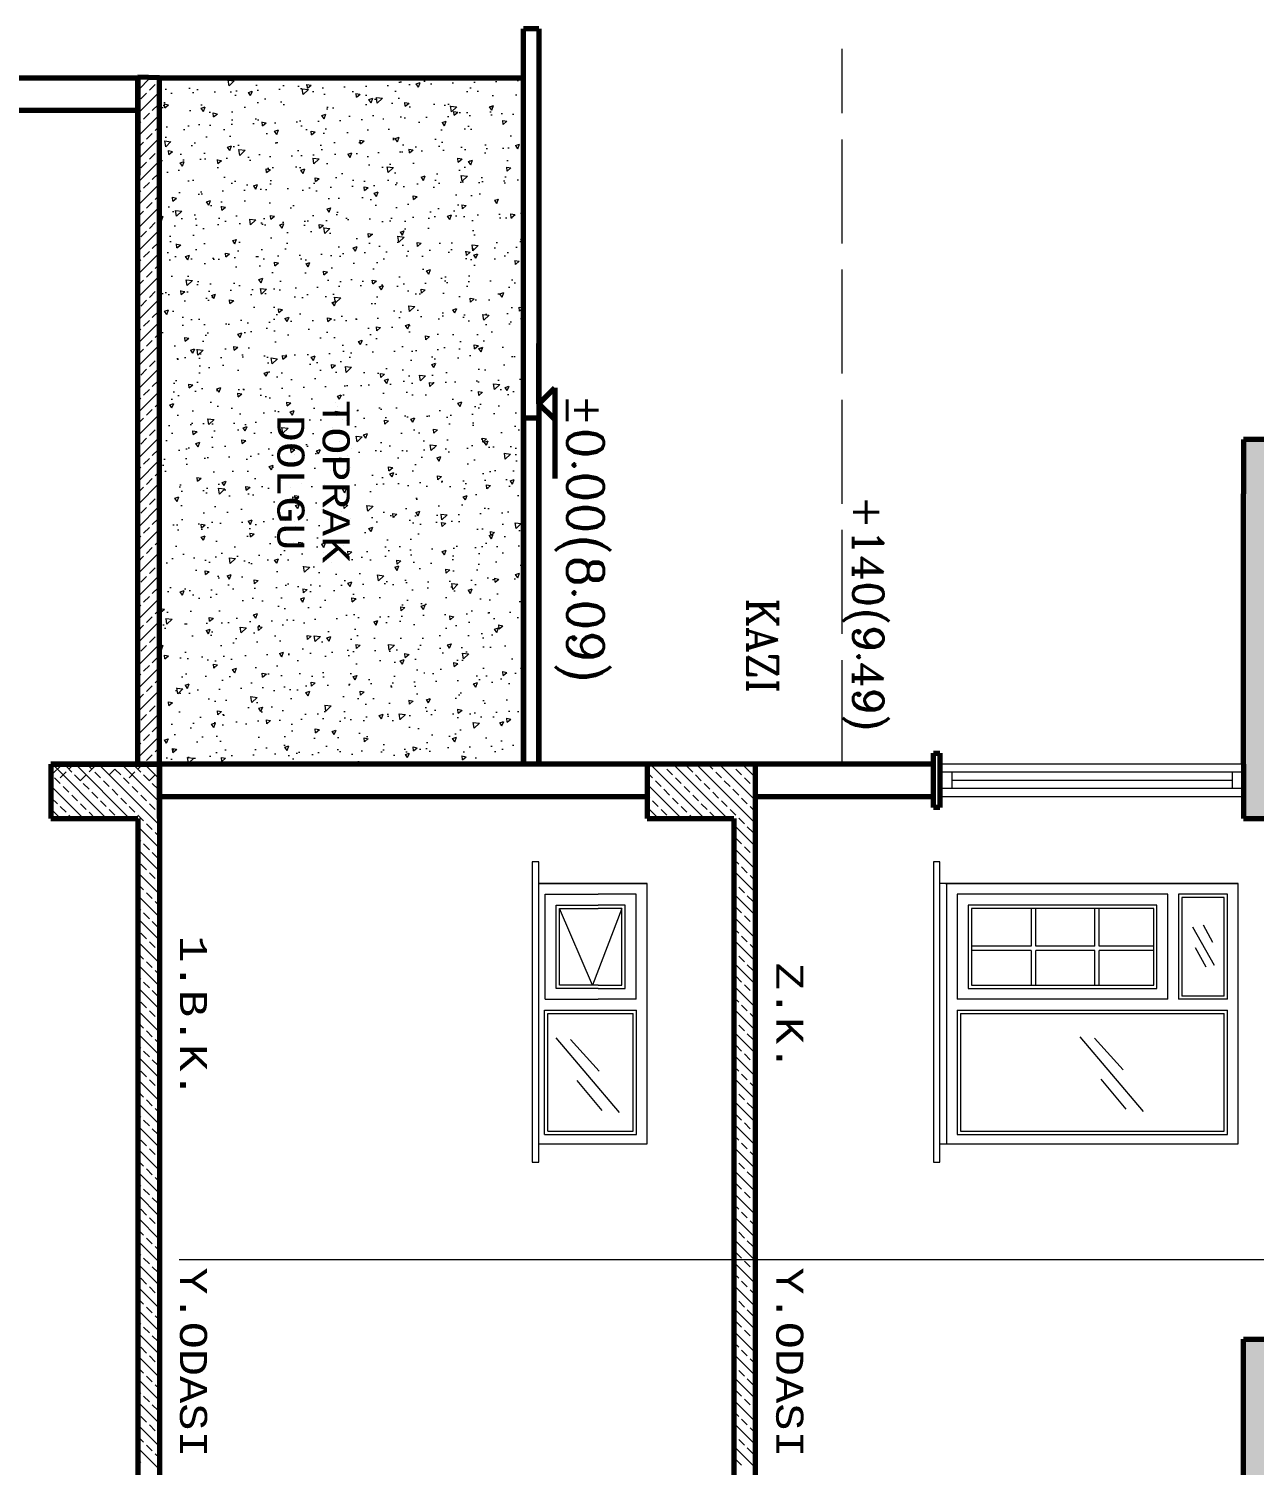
# Model space of a CAD drawing. Header units: millimetres. Extents: x 35860 to 71103, y -11298 to -8385.
# Drawn here: x 67158.2 to 67299.5, y -10344.7 to -10179.2 of the extents above; entities that cross this region are included whole.
import ezdxf
from ezdxf.enums import TextEntityAlignment as Align

# ---------------------------------------------------------------- set-up
doc = ezdxf.new("R2010")
doc.units = ezdxf.units.MM
doc.header["$MEASUREMENT"] = 0
doc.linetypes.add('ÇİZGİ1', pattern=[15, 12, -3])
doc.layers.get('0').update_dxf_attribs({"lineweight": 15})
for name, color, linetype, lineweight in [('02', 2, 'Continuous', 20), ('03_Yazı', 1, 'Continuous', 30), ('07', 3, 'Continuous', 70)]:
    doc.layers.add(name, color=color, linetype=linetype, lineweight=lineweight)
doc.styles.add('C', font='')
doc.styles.add('ROMANC', font='romanc', dxfattribs={"height": 0.11})
doc.styles.get('C').set_extended_font_data('Courier New Tur')

msp = doc.modelspace()

# ---------------------------------------------------------------- hatches: boundary and pattern name
h = msp.add_hatch()
h.set_pattern_fill('AR-CONC', color=256, scale=0.75, angle=-90, style=0)
h.set_pattern_definition([(40, (69874.113, -23986.7733), (-0.470641, 5.3794514), [0.5625, -6.1875]), (95, (69874.113, -23986.7733), (5.641441, -1.040635), [0.45, -4.95]), (349.5486, (69874.074, -23986.325), (5.1707966, 4.3388204), [0.4780514, -5.2585658]), (43.8158, (69875.613, -23986.773), (-1.2413926, 8.004308), [0.84375, -9.28125]), (353.3644, (69875.51, -23986.106), (7.305884, 7.0099703), [0.717077, -7.8878475]), (98.8158, (69875.613, -23986.773), (7.3058895, 7.0099646), [0.675, -7.425]), (69, (69875.238, -23986.0233), (-3.0196417, 4.4768029), [0.5625, -6.1875]), (124, (69875.238, -23986.0233), (5.4386253, 1.824865), [0.45, -4.95]), (18.5486, (69874.9865, -23985.6503), (2.4189787, 6.3016697), [0.4780514, -5.2585658]), (52.5, (69874.113, -23986.7733), (2.4967039, 0.09119891), [0, -4.89, 0, -5.025, 0, -4.96875]), (82.5, (69874.113, -23986.7733), (2.95808784, 1.97302153), [0, -2.865, 0, -4.7775, 0, -1.89375]), (122.5, (69874.113, -23988.4458), (-0.16916154, 4.00366827), [0, -1.875, 0, -5.85, 0, -7.7625]), (132.5, (69874.113, -23989.196), (0.7507874, 4.3738963), [0, -2.4375, 0, -3.885, 0, -5.5125])])
h.paths.add_polyline_path([(67215.23, -10184.81), (67215.23, -10263.91), (67173.23, -10263.91), (67173.23, -10187.09), (67173.23, -10184.81)])
h.paths.add_polyline_path([(67185.71, -10240.26), (67185.71, -10221.41), (67191.93, -10221.41), (67191.93, -10240.26)], flags=24)
h.paths.add_polyline_path([(67190.94, -10241.9), (67190.94, -10219.77), (67197.15, -10219.77), (67197.15, -10241.9)], flags=24)
h = msp.add_hatch()
h.set_pattern_fill('ANSI33', color=256, scale=7.5, angle=-90, style=0)
h.set_pattern_definition([(315, (69874.1131, 3134.2987), (1.32582521, 1.32582521), []), (315, (69874.1131, 3132.9729), (1.32582521, 1.32582521), [0.9375, -0.46875])])
h.paths.add_polyline_path([(67514.48, -10482.66), (67514.48, -10619.8), (67504.48, -10619.8), (67504.48, -10626.05), (67516.98, -10626.05), (67526.98, -10626.05), (67526.98, -10638.55), (67529.48, -10638.55), (67529.48, -10626.05), (67529.48, -10621.05), (67516.98, -10621.05), (67516.98, -10482.66), (67516.98, -10476.41), (67516.98, -10455.16), (67516.98, -10448.91), (67516.98, -10410.4), (67514.48, -10410.4), (67514.48, -10448.91), (67504.48, -10448.91), (67504.48, -10455.16), (67514.48, -10455.16), (67514.48, -10476.41), (67504.48, -10476.41), (67504.48, -10482.66)])
h.paths.add_polyline_path([(67515.73, -10410.4), (67516.89, -10406.56), (67516.98, -10406.56), (67516.98, -10404.3), (67514.48, -10404.3), (67514.48, -10410.4)])
h.paths.add_polyline_path([(67438.23, -10410.4), (67438.23, -10404.3), (67435.73, -10404.3), (67435.73, -10410.4)])
h.paths.add_polyline_path([(67369.48, -10410.4), (67369.48, -10404.3), (67366.98, -10404.3), (67366.98, -10410.4)])
h.paths.add_polyline_path([(67300.73, -10410.4), (67300.73, -10404.3), (67298.23, -10404.3), (67298.23, -10410.4)])
h.paths.add_polyline_path([(67308.23, -10510.16), (67308.23, -10582.31), (67298.23, -10582.31), (67298.23, -10588.56), (67298.23, -10619.8), (67298.23, -10626.05), (67310.73, -10626.05), (67310.73, -10619.8), (67300.73, -10619.8), (67300.73, -10588.56), (67310.73, -10588.56), (67310.73, -10507.66), (67300.73, -10507.66), (67300.73, -10482.66), (67310.73, -10482.66), (67310.73, -10476.41), (67300.73, -10476.41), (67300.73, -10455.16), (67310.73, -10455.16), (67310.73, -10448.91), (67300.73, -10448.91), (67300.73, -10410.4), (67298.23, -10410.4), (67298.23, -10476.41), (67298.23, -10482.66), (67298.23, -10510.16)])
h.paths.add_polyline_path([(67300.73, -10404.3), (67300.73, -10391.41), (67310.73, -10391.41), (67310.73, -10385.16), (67300.73, -10385.16), (67300.73, -10363.91), (67310.73, -10363.91), (67310.73, -10357.66), (67300.73, -10357.66), (67300.73, -10332.66), (67310.73, -10332.66), (67310.73, -10270.16), (67310.73, -10263.91), (67300.73, -10263.91), (67300.73, -10232.76), (67308.23, -10232.76), (67310.73, -10232.76), (67310.73, -10226.51), (67298.23, -10226.51), (67298.23, -10232.76), (67298.23, -10263.91), (67298.23, -10270.16), (67308.23, -10270.16), (67308.23, -10330.16), (67298.23, -10330.16), (67298.23, -10357.66), (67298.23, -10363.91), (67298.23, -10385.16), (67298.23, -10391.41), (67298.23, -10404.3)])
h.paths.add_polyline_path([(67379.48, -10391.41), (67379.48, -10385.16), (67369.48, -10385.16), (67369.48, -10363.91), (67379.48, -10363.91), (67379.48, -10357.66), (67369.48, -10357.66), (67369.48, -10332.66), (67379.48, -10332.66), (67379.48, -10270.16), (67379.48, -10226.51), (67366.98, -10226.51), (67366.98, -10232.76), (67376.98, -10232.76), (67376.98, -10330.16), (67366.98, -10330.16), (67366.98, -10357.66), (67366.98, -10363.91), (67366.98, -10385.16), (67366.98, -10391.41), (67366.98, -10404.3), (67369.48, -10404.3), (67369.48, -10391.41)])
h.paths.add_polyline_path([(67379.48, -10455.16), (67379.48, -10448.91), (67369.48, -10448.91), (67369.48, -10410.4), (67366.98, -10410.4), (67366.98, -10476.41), (67366.98, -10482.66), (67366.98, -10510.16), (67376.98, -10510.16), (67376.98, -10619.8), (67366.98, -10619.8), (67366.98, -10626.05), (67379.48, -10626.05), (67379.48, -10507.66), (67369.48, -10507.66), (67369.48, -10482.66), (67379.48, -10482.66), (67379.48, -10476.41), (67369.48, -10476.41), (67369.48, -10455.16)])
h.paths.add_polyline_path([(67448.23, -10455.16), (67448.23, -10448.91), (67438.23, -10448.91), (67438.23, -10410.4), (67435.73, -10410.4), (67435.73, -10476.41), (67435.73, -10482.66), (67435.73, -10510.16), (67445.73, -10510.16), (67445.73, -10619.8), (67435.73, -10619.8), (67435.73, -10626.05), (67448.23, -10626.05), (67448.23, -10507.66), (67438.23, -10507.66), (67438.23, -10482.66), (67448.23, -10482.66), (67448.23, -10476.41), (67438.23, -10476.41), (67438.23, -10455.16)])
h.paths.add_polyline_path([(67448.23, -10391.41), (67448.23, -10385.16), (67438.23, -10385.16), (67438.23, -10363.91), (67448.23, -10363.91), (67448.23, -10357.66), (67438.23, -10357.66), (67438.23, -10332.66), (67448.23, -10332.66), (67448.23, -10270.16), (67448.23, -10226.51), (67435.73, -10226.51), (67435.73, -10232.76), (67445.73, -10232.76), (67445.73, -10330.16), (67435.73, -10330.16), (67435.73, -10357.66), (67435.73, -10363.91), (67435.73, -10385.16), (67435.73, -10391.41), (67435.73, -10404.3), (67438.23, -10404.3), (67438.23, -10391.41)])

# ---------------------------------------------------------------- linework, layer by layer
for p, q in [((67170.73, -10186.28), (67172.22, -10184.79)), ((67170.76, -10184.93), (67170.92, -10184.77)), ((67172.08, -10186.26), (67172.74, -10185.6)), ((67173.08, -10185.26), (67173.23, -10185.11)), ((67170.73, -10188.93), (67173.23, -10186.43)), ((67171.09, -10187.25), (67171.75, -10186.59)), ((67170.73, -10187.61), (67170.76, -10187.58)), ((67171.42, -10189.57), (67172.08, -10188.91)), ((67172.41, -10188.58), (67173.08, -10187.92)), ((67170.73, -10191.59), (67173.23, -10189.09)), ((67170.73, -10190.26), (67171.09, -10189.9)), ((67172.74, -10190.9), (67173.23, -10190.41)), ((67170.73, -10194.24), (67173.23, -10191.74)), ((67170.76, -10192.89), (67171.42, -10192.22)), ((67171.75, -10191.89), (67172.41, -10191.23)), ((67172.08, -10194.21), (67172.74, -10193.55)), ((67173.08, -10193.22), (67173.23, -10193.06)), ((67170.73, -10196.89), (67173.23, -10194.39)), ((67170.73, -10195.56), (67170.76, -10195.54)), ((67171.09, -10195.21), (67171.75, -10194.55)), ((67170.73, -10199.54), (67173.23, -10197.04)), ((67171.42, -10197.53), (67172.08, -10196.87)), ((67172.41, -10196.53), (67173.08, -10195.87)), ((67170.73, -10198.22), (67171.09, -10197.86)), ((67172.74, -10198.85), (67173.23, -10198.37)), ((67170.73, -10202.19), (67173.23, -10199.69)), ((67170.76, -10200.84), (67171.42, -10200.18)), ((67171.75, -10199.85), (67172.41, -10199.19)), ((67172.08, -10202.17), (67172.74, -10201.51)), ((67173.08, -10201.17), (67173.23, -10201.02)), ((67170.73, -10204.84), (67173.23, -10202.34)), ((67170.73, -10203.52), (67170.76, -10203.49)), ((67171.09, -10203.16), (67171.75, -10202.5)), ((67172.41, -10204.49), (67173.08, -10203.83)), ((67170.73, -10207.5), (67173.23, -10205)), ((67171.42, -10205.48), (67172.08, -10204.82)), ((67170.73, -10206.17), (67171.09, -10205.81)), ((67171.75, -10207.8), (67172.41, -10207.14)), ((67172.74, -10206.81), (67173.23, -10206.32)), ((67170.73, -10210.15), (67173.23, -10207.65)), ((67170.76, -10208.8), (67171.42, -10208.13)), ((67170.73, -10212.8), (67173.23, -10210.3)), ((67171.09, -10211.12), (67171.75, -10210.45)), ((67172.08, -10210.12), (67172.74, -10209.46)), ((67173.08, -10209.13), (67173.23, -10208.97)), ((67170.73, -10211.47), (67170.76, -10211.45)), ((67172.41, -10212.44), (67173.08, -10211.78)), ((67170.73, -10215.45), (67173.23, -10212.95)), ((67170.73, -10214.13), (67171.09, -10213.77)), ((67171.42, -10213.44), (67172.08, -10212.78)), ((67171.75, -10215.76), (67172.41, -10215.1)), ((67172.74, -10214.76), (67173.23, -10214.28)), ((67170.73, -10218.1), (67173.23, -10215.6)), ((67170.76, -10216.75), (67171.42, -10216.09)), ((67173.08, -10217.08), (67173.23, -10216.93)), ((67170.73, -10220.75), (67173.23, -10218.25)), ((67171.09, -10219.07), (67171.75, -10218.41)), ((67172.08, -10218.08), (67172.74, -10217.42)), ((67170.73, -10219.43), (67170.76, -10219.4)), ((67172.41, -10220.4), (67173.08, -10219.74)), ((67170.73, -10223.41), (67173.23, -10220.91)), ((67170.73, -10222.08), (67171.09, -10221.72)), ((67171.42, -10221.39), (67172.08, -10220.73)), ((67170.73, -10226.06), (67173.23, -10223.56)), ((67171.75, -10223.71), (67172.41, -10223.05)), ((67172.74, -10222.72), (67173.23, -10222.23)), ((67170.76, -10224.71), (67171.42, -10224.04)), ((67172.08, -10226.03), (67172.74, -10225.37)), ((67173.08, -10225.04), (67173.23, -10224.88)), ((67170.73, -10228.71), (67173.23, -10226.21)), ((67171.09, -10227.03), (67171.75, -10226.36)), ((67170.73, -10227.38), (67170.76, -10227.36)), ((67171.42, -10229.35), (67172.08, -10228.69)), ((67172.41, -10228.35), (67173.08, -10227.69)), ((67170.73, -10231.36), (67173.23, -10228.86)), ((67170.73, -10230.04), (67171.09, -10229.68)), ((67172.74, -10230.67), (67173.23, -10230.19)), ((67170.73, -10234.01), (67173.23, -10231.51)), ((67170.76, -10232.66), (67171.42, -10232)), ((67171.75, -10231.67), (67172.41, -10231.01)), ((67172.08, -10233.99), (67172.74, -10233.33)), ((67173.08, -10232.99), (67173.23, -10232.84)), ((67170.73, -10236.66), (67173.23, -10234.16)), ((67170.73, -10235.34), (67170.76, -10235.31)), ((67171.09, -10234.98), (67171.75, -10234.32)), ((67170.73, -10239.32), (67173.23, -10236.82)), ((67171.42, -10237.3), (67172.08, -10236.64)), ((67172.41, -10236.31), (67173.08, -10235.65)), ((67170.73, -10237.99), (67171.09, -10237.63)), ((67172.74, -10238.63), (67173.23, -10238.14)), ((67170.73, -10241.97), (67173.23, -10239.47)), ((67170.76, -10240.62), (67171.42, -10239.95)), ((67171.75, -10239.62), (67172.41, -10238.96)), ((67172.08, -10241.94), (67172.74, -10241.28)), ((67173.08, -10240.95), (67173.23, -10240.79)), ((67170.73, -10244.62), (67173.23, -10242.12)), ((67170.73, -10243.29), (67170.76, -10243.27)), ((67171.09, -10242.94), (67171.75, -10242.27)), ((67172.41, -10244.26), (67173.08, -10243.6)), ((67170.73, -10247.27), (67173.23, -10244.77)), ((67171.42, -10245.26), (67172.08, -10244.59)), ((67170.73, -10245.94), (67171.09, -10245.59)), ((67171.75, -10247.58), (67172.41, -10246.92)), ((67172.74, -10246.58), (67173.23, -10246.1)), ((67170.73, -10249.92), (67173.23, -10247.42)), ((67170.76, -10248.57), (67171.42, -10247.91)), ((67170.73, -10252.57), (67173.23, -10250.07)), ((67171.09, -10250.89), (67171.75, -10250.23)), ((67172.08, -10249.9), (67172.74, -10249.24)), ((67173.08, -10248.9), (67173.23, -10248.75)), ((67170.73, -10251.25), (67170.76, -10251.22)), ((67172.41, -10252.22), (67173.08, -10251.56)), ((67170.73, -10255.23), (67173.23, -10252.73)), ((67170.73, -10253.9), (67171.09, -10253.54)), ((67171.42, -10253.21), (67172.08, -10252.55)), ((67171.75, -10255.53), (67172.41, -10254.87)), ((67172.74, -10254.54), (67173.23, -10254.05)), ((67170.73, -10257.88), (67173.23, -10255.38)), ((67170.76, -10256.53), (67171.42, -10255.86)), ((67173.08, -10256.86), (67173.23, -10256.7)), ((67170.73, -10260.53), (67173.23, -10258.03)), ((67171.09, -10258.85), (67171.75, -10258.18)), ((67172.08, -10257.85), (67172.74, -10257.19)), ((67170.73, -10259.2), (67170.76, -10259.18)), ((67172.41, -10260.17), (67173.08, -10259.51)), ((67170.73, -10263.18), (67173.23, -10260.68)), ((67170.73, -10261.85), (67171.09, -10261.5)), ((67171.42, -10261.17), (67172.08, -10260.5)), ((67171.75, -10263.49), (67172.41, -10262.83)), ((67172.74, -10262.49), (67173.23, -10262.01)), ((67160.73, -10265.23), (67162.05, -10263.91)), ((67160.73, -10265.07), (67160.81, -10265.15)), ((67160.89, -10263.91), (67167.14, -10270.16)), ((67161.81, -10265.48), (67162.47, -10264.81)), ((67162.47, -10264.16), (67163.13, -10264.82)), ((67162.8, -10264.48), (67163.37, -10263.91)), ((67163.46, -10265.15), (67164.13, -10265.82)), ((67163.55, -10263.91), (67169.8, -10270.16)), ((67164.13, -10265.81), (67164.79, -10265.15)), ((67164.87, -10263.91), (67165.45, -10264.49)), ((67165.12, -10264.81), (67165.78, -10264.15)), ((67165.78, -10264.82), (67166.45, -10265.49)), ((67166.2, -10263.91), (67173.23, -10270.94)), ((67167.44, -10265.15), (67168.1, -10264.48)), ((67167.52, -10263.91), (67167.77, -10264.16)), ((67168.1, -10264.49), (67168.77, -10265.15)), ((67168.44, -10264.15), (67168.68, -10263.91)), ((67168.85, -10263.91), (67173.23, -10268.29)), ((67169.76, -10265.48), (67170.42, -10264.81)), ((67170.42, -10264.16), (67171.09, -10264.82)), ((67170.76, -10264.48), (67171.33, -10263.91)), ((67171.42, -10265.15), (67172.08, -10265.82)), ((67171.5, -10263.91), (67173.23, -10265.64)), ((67172.08, -10265.81), (67172.74, -10265.15)), ((67172.83, -10263.91), (67173.23, -10264.32)), ((67173.08, -10264.81), (67173.23, -10264.66)), ((67229.48, -10264.88), (67230.09, -10265.49)), ((67229.84, -10263.91), (67236.09, -10270.16)), ((67231.16, -10263.91), (67231.41, -10264.16)), ((67231.74, -10264.49), (67232.41, -10265.15)), ((67232.49, -10263.91), (67238.74, -10270.16)), ((67234.06, -10264.16), (67234.73, -10264.82)), ((67235.06, -10265.15), (67235.72, -10265.82)), ((67235.14, -10263.91), (67241.98, -10270.75)), ((67236.47, -10263.91), (67237.05, -10264.49)), ((67237.38, -10264.82), (67238.04, -10265.49)), ((67237.79, -10263.91), (67241.98, -10268.1)), ((67239.12, -10263.91), (67239.37, -10264.16)), ((67239.7, -10264.49), (67240.36, -10265.15)), ((67240.44, -10263.91), (67241.98, -10265.45)), ((67160.73, -10266.4), (67164.49, -10270.16)), ((67161.14, -10265.49), (67161.81, -10266.15)), ((67162.14, -10266.48), (67162.8, -10267.14)), ((67164.46, -10266.15), (67165.12, -10266.81)), ((67166.78, -10265.82), (67167.44, -10266.48)), ((67167.77, -10266.81), (67168.44, -10267.47)), ((67169.1, -10265.49), (67169.76, -10266.15)), ((67170.09, -10266.48), (67170.76, -10267.14)), ((67172.41, -10266.15), (67173.08, -10266.81)), ((67229.48, -10266.21), (67233.43, -10270.16)), ((67230.42, -10265.82), (67231.08, -10266.48)), ((67231.41, -10266.81), (67232.07, -10267.47)), ((67232.74, -10265.49), (67233.4, -10266.15)), ((67233.73, -10266.48), (67234.4, -10267.14)), ((67236.05, -10266.15), (67236.72, -10266.81)), ((67238.37, -10265.82), (67239.04, -10266.48)), ((67239.37, -10266.81), (67240.03, -10267.47)), ((67240.69, -10265.49), (67241.36, -10266.15)), ((67241.69, -10266.48), (67241.98, -10266.77)), ((67160.81, -10267.81), (67161.47, -10268.47)), ((67163.13, -10267.47), (67163.79, -10268.14)), ((67164.13, -10268.47), (67164.79, -10269.13)), ((67165.45, -10267.14), (67166.12, -10267.81)), ((67166.45, -10268.14), (67167.11, -10268.8)), ((67168.77, -10267.81), (67169.43, -10268.47)), ((67171.09, -10267.47), (67171.75, -10268.14)), ((67172.08, -10268.47), (67172.74, -10269.13)), ((67229.48, -10267.53), (67229.75, -10267.81)), ((67230.09, -10268.14), (67230.75, -10268.8)), ((67232.41, -10267.81), (67233.07, -10268.47)), ((67234.73, -10267.47), (67235.39, -10268.14)), ((67235.72, -10268.47), (67236.38, -10269.13)), ((67237.05, -10267.14), (67237.71, -10267.81)), ((67238.04, -10268.14), (67238.7, -10268.8)), ((67240.36, -10267.81), (67241.02, -10268.47)), ((67160.73, -10269.05), (67161.84, -10270.16)), ((67161.81, -10268.8), (67162.47, -10269.46)), ((67162.8, -10269.79), (67163.17, -10270.16)), ((67165.12, -10269.46), (67165.78, -10270.13)), ((67167.44, -10269.13), (67168.1, -10269.79)), ((67168.44, -10270.13), (67168.47, -10270.16)), ((67169.76, -10268.8), (67170.42, -10269.46)), ((67170.76, -10269.79), (67171.42, -10270.46)), ((67173.08, -10269.46), (67173.23, -10269.62)), ((67229.48, -10268.86), (67230.78, -10270.16)), ((67231.08, -10269.13), (67231.74, -10269.79)), ((67232.07, -10270.13), (67232.11, -10270.16)), ((67233.4, -10268.8), (67234.06, -10269.46)), ((67234.4, -10269.79), (67234.76, -10270.16)), ((67236.72, -10269.46), (67237.38, -10270.13)), ((67239.04, -10269.13), (67239.7, -10269.79)), ((67240.03, -10270.13), (67240.69, -10270.79)), ((67241.36, -10268.8), (67241.98, -10269.43)), ((67170.73, -10271.1), (67173.23, -10273.6)), ((67171.75, -10270.79), (67172.41, -10271.45)), ((67172.74, -10271.78), (67173.23, -10272.27)), ((67239.48, -10270.9), (67241.98, -10273.4)), ((67241.02, -10271.12), (67241.69, -10271.78)), ((67170.73, -10272.42), (67171.09, -10272.78)), ((67171.42, -10273.11), (67172.08, -10273.77)), ((67239.7, -10272.45), (67240.36, -10273.11)), ((67240.69, -10273.44), (67241.36, -10274.1)), ((67170.73, -10273.75), (67173.23, -10276.25)), ((67170.73, -10275.07), (67170.76, -10275.1)), ((67172.41, -10274.1), (67173.08, -10274.77)), ((67239.48, -10273.55), (67241.98, -10276.05)), ((67239.48, -10274.88), (67240.03, -10275.43)), ((67241.69, -10274.43), (67241.98, -10274.73)), ((67170.73, -10276.4), (67173.23, -10278.9)), ((67171.09, -10275.43), (67171.75, -10276.09)), ((67172.08, -10276.42), (67172.74, -10277.09)), ((67239.48, -10276.21), (67241.98, -10278.71)), ((67240.36, -10275.76), (67241.02, -10276.42)), ((67241.36, -10276.75), (67241.98, -10277.38)), ((67170.76, -10277.75), (67171.42, -10278.41)), ((67173.08, -10277.42), (67173.23, -10277.57)), ((67239.48, -10277.53), (67239.7, -10277.75)), ((67240.03, -10278.08), (67240.69, -10278.74)), ((67170.73, -10279.05), (67173.23, -10281.55)), ((67171.75, -10278.74), (67172.41, -10279.41)), ((67172.74, -10279.74), (67173.23, -10280.23)), ((67239.48, -10278.86), (67241.98, -10281.36)), ((67241.02, -10279.08), (67241.69, -10279.74)), ((67170.73, -10280.38), (67171.09, -10280.73)), ((67170.73, -10281.7), (67173.23, -10284.2)), ((67171.42, -10281.06), (67172.08, -10281.73)), ((67239.48, -10281.51), (67241.98, -10284.01)), ((67239.7, -10280.4), (67240.36, -10281.06)), ((67240.69, -10281.4), (67241.36, -10282.06)), ((67170.73, -10283.03), (67170.76, -10283.05)), ((67171.09, -10283.38), (67171.75, -10284.05)), ((67172.41, -10282.06), (67173.08, -10282.72)), ((67239.48, -10282.84), (67240.03, -10283.38)), ((67241.69, -10282.39), (67241.98, -10282.68)), ((67170.73, -10284.35), (67173.23, -10286.85)), ((67172.08, -10284.38), (67172.74, -10285.04)), ((67239.48, -10284.16), (67241.98, -10286.66)), ((67240.36, -10283.72), (67241.02, -10284.38)), ((67241.36, -10284.71), (67241.98, -10285.34)), ((67170.76, -10285.7), (67171.42, -10286.37)), ((67171.75, -10286.7), (67172.41, -10287.36)), ((67173.08, -10285.37), (67173.23, -10285.53)), ((67239.48, -10285.49), (67239.7, -10285.7)), ((67240.03, -10286.04), (67240.69, -10286.7)), ((67170.73, -10287.01), (67173.23, -10289.51)), ((67170.73, -10288.33), (67171.09, -10288.69)), ((67172.74, -10287.69), (67173.23, -10288.18)), ((67239.48, -10286.81), (67241.98, -10289.31)), ((67239.7, -10288.36), (67240.36, -10289.02)), ((67241.02, -10287.03), (67241.69, -10287.69)), ((67170.73, -10289.66), (67173.23, -10292.16)), ((67171.42, -10289.02), (67172.08, -10289.68)), ((67172.41, -10290.01), (67173.08, -10290.68)), ((67239.48, -10289.46), (67241.98, -10291.96)), ((67240.69, -10289.35), (67241.36, -10290.01)), ((67170.73, -10290.98), (67170.76, -10291.01)), ((67171.09, -10291.34), (67171.75, -10292)), ((67239.48, -10290.79), (67240.03, -10291.34)), ((67240.36, -10291.67), (67241.02, -10292.33)), ((67241.69, -10290.34), (67241.98, -10290.64)), ((67170.73, -10292.31), (67173.23, -10294.81)), ((67172.08, -10292.33), (67172.74, -10293)), ((67173.08, -10293.33), (67173.23, -10293.48)), ((67239.48, -10292.12), (67241.98, -10294.62)), ((67241.36, -10292.66), (67241.98, -10293.29)), ((67170.73, -10294.96), (67173.23, -10297.46)), ((67170.76, -10293.66), (67171.42, -10294.32)), ((67171.75, -10294.65), (67172.41, -10295.32)), ((67239.48, -10293.44), (67239.7, -10293.66)), ((67239.48, -10294.77), (67241.98, -10297.27)), ((67240.03, -10293.99), (67240.69, -10294.65)), ((67241.02, -10294.98), (67241.69, -10295.65)), ((67170.73, -10296.29), (67171.09, -10296.64)), ((67172.74, -10295.65), (67173.23, -10296.13)), ((67239.7, -10296.31), (67240.36, -10296.97)), ((67170.73, -10297.61), (67173.23, -10300.11)), ((67171.42, -10296.97), (67172.08, -10297.64)), ((67172.41, -10297.97), (67173.08, -10298.63)), ((67239.48, -10297.42), (67241.98, -10299.92)), ((67240.69, -10297.31), (67241.36, -10297.97)), ((67241.69, -10298.3), (67241.98, -10298.59)), ((67170.73, -10298.94), (67170.76, -10298.96)), ((67171.09, -10299.29), (67171.75, -10299.96)), ((67239.48, -10298.75), (67240.03, -10299.29)), ((67240.36, -10299.63), (67241.02, -10300.29)), ((67170.73, -10300.26), (67173.23, -10302.76)), ((67170.76, -10301.61), (67171.42, -10302.28)), ((67172.08, -10300.29), (67172.74, -10300.95)), ((67173.08, -10301.28), (67173.23, -10301.44)), ((67239.48, -10300.07), (67241.98, -10302.57)), ((67239.48, -10301.4), (67239.7, -10301.61)), ((67241.36, -10300.62), (67241.98, -10301.25)), ((67170.73, -10302.92), (67173.23, -10305.42)), ((67171.75, -10302.61), (67172.41, -10303.27)), ((67239.48, -10302.72), (67241.98, -10305.22)), ((67240.03, -10301.95), (67240.69, -10302.61)), ((67241.02, -10302.94), (67241.69, -10303.6)), ((67170.73, -10304.24), (67171.09, -10304.6)), ((67172.74, -10303.6), (67173.23, -10304.09)), ((67239.7, -10304.27), (67240.36, -10304.93)), ((67170.73, -10305.57), (67173.23, -10308.07)), ((67171.42, -10304.93), (67172.08, -10305.59)), ((67172.41, -10305.92), (67173.08, -10306.59)), ((67239.48, -10305.37), (67241.98, -10307.87)), ((67240.69, -10305.26), (67241.36, -10305.92)), ((67241.69, -10306.25), (67241.98, -10306.55)), ((67170.73, -10306.89), (67170.76, -10306.92)), ((67170.73, -10308.22), (67173.23, -10310.72)), ((67171.09, -10307.25), (67171.75, -10307.91)), ((67239.48, -10306.7), (67240.03, -10307.25)), ((67239.48, -10308.03), (67241.98, -10310.53)), ((67240.36, -10307.58), (67241.02, -10308.24)), ((67170.76, -10309.57), (67171.42, -10310.23)), ((67172.08, -10308.24), (67172.74, -10308.91)), ((67173.08, -10309.24), (67173.23, -10309.39)), ((67239.48, -10309.35), (67239.7, -10309.57)), ((67241.36, -10308.57), (67241.98, -10309.2)), ((67170.73, -10310.87), (67173.23, -10313.37)), ((67171.75, -10310.56), (67172.41, -10311.23)), ((67239.48, -10310.68), (67241.98, -10313.18)), ((67240.03, -10309.9), (67240.69, -10310.56)), ((67241.02, -10310.89), (67241.69, -10311.56)), ((67170.73, -10312.2), (67171.09, -10312.55)), ((67171.42, -10312.88), (67172.08, -10313.55)), ((67172.74, -10311.56), (67173.23, -10312.04)), ((67239.7, -10312.22), (67240.36, -10312.88)), ((67170.73, -10313.52), (67173.23, -10316.02)), ((67170.73, -10314.85), (67170.76, -10314.87)), ((67172.41, -10313.88), (67173.08, -10314.54)), ((67239.48, -10313.33), (67241.98, -10315.83)), ((67239.48, -10314.66), (67240.03, -10315.2)), ((67240.69, -10313.22), (67241.36, -10313.88)), ((67241.69, -10314.21), (67241.98, -10314.5)), ((67170.73, -10316.17), (67173.23, -10318.67)), ((67171.09, -10315.2), (67171.75, -10315.87)), ((67172.08, -10316.2), (67172.74, -10316.86)), ((67239.48, -10315.98), (67241.98, -10318.48)), ((67240.36, -10315.54), (67241.02, -10316.2)), ((67170.76, -10317.52), (67171.42, -10318.19)), ((67173.08, -10317.19), (67173.23, -10317.35)), ((67239.48, -10317.31), (67239.7, -10317.52)), ((67240.03, -10317.86), (67240.69, -10318.52)), ((67241.36, -10316.53), (67241.98, -10317.16)), ((67170.73, -10318.83), (67173.23, -10321.33)), ((67171.75, -10318.52), (67172.41, -10319.18)), ((67172.74, -10319.51), (67173.23, -10320)), ((67239.48, -10318.63), (67241.98, -10321.13)), ((67241.02, -10318.85), (67241.69, -10319.51)), ((67170.73, -10320.15), (67171.09, -10320.51)), ((67170.73, -10321.48), (67173.23, -10323.98)), ((67171.42, -10320.84), (67172.08, -10321.5)), ((67498.74, -10321.03), (67175.53, -10321.03)), ((67239.48, -10321.28), (67241.98, -10323.78)), ((67239.7, -10320.18), (67240.36, -10320.84)), ((67240.69, -10321.17), (67241.36, -10321.83)), ((67170.73, -10322.8), (67170.76, -10322.83)), ((67172.41, -10321.83), (67173.08, -10322.5)), ((67239.48, -10322.61), (67240.03, -10323.16)), ((67241.69, -10322.16), (67241.98, -10322.46)), ((67170.73, -10324.13), (67173.23, -10326.63)), ((67171.09, -10323.16), (67171.75, -10323.82)), ((67172.08, -10324.15), (67172.74, -10324.82)), ((67239.48, -10323.94), (67241.98, -10326.44)), ((67240.36, -10323.49), (67241.02, -10324.15)), ((67241.36, -10324.48), (67241.98, -10325.11)), ((67170.76, -10325.48), (67171.42, -10326.14)), ((67173.08, -10325.15), (67173.23, -10325.3)), ((67239.48, -10325.26), (67239.7, -10325.48)), ((67240.03, -10325.81), (67240.69, -10326.47)), ((67170.73, -10326.78), (67173.23, -10329.28)), ((67171.75, -10326.47), (67172.41, -10327.14)), ((67172.74, -10327.47), (67173.23, -10327.95)), ((67239.48, -10326.59), (67241.98, -10329.09)), ((67241.02, -10326.8), (67241.69, -10327.47)), ((67170.73, -10328.11), (67171.09, -10328.46)), ((67170.73, -10329.43), (67173.23, -10331.93)), ((67171.42, -10328.79), (67172.08, -10329.46)), ((67239.48, -10329.24), (67241.98, -10331.74)), ((67239.7, -10328.13), (67240.36, -10328.79)), ((67240.69, -10329.12), (67241.36, -10329.79)), ((67170.73, -10330.76), (67170.76, -10330.78)), ((67171.09, -10331.11), (67171.75, -10331.78)), ((67172.41, -10329.79), (67173.08, -10330.45)), ((67239.48, -10330.57), (67240.03, -10331.11)), ((67241.69, -10330.12), (67241.98, -10330.41)), ((67170.73, -10332.08), (67173.23, -10334.58)), ((67172.08, -10332.11), (67172.74, -10332.77)), ((67239.48, -10331.89), (67241.98, -10334.39)), ((67240.36, -10331.45), (67241.02, -10332.11)), ((67241.36, -10332.44), (67241.98, -10333.07)), ((67170.76, -10333.43), (67171.42, -10334.1)), ((67171.75, -10334.43), (67172.41, -10335.09)), ((67173.08, -10333.1), (67173.23, -10333.26)), ((67239.48, -10333.22), (67239.7, -10333.43)), ((67239.48, -10334.54), (67241.98, -10337.04)), ((67240.03, -10333.77), (67240.69, -10334.43)), ((67170.73, -10334.74), (67173.23, -10337.24)), ((67170.73, -10336.06), (67171.09, -10336.42)), ((67172.74, -10335.42), (67173.23, -10335.91)), ((67239.7, -10336.09), (67240.36, -10336.75)), ((67241.02, -10334.76), (67241.69, -10335.42)), ((67170.73, -10337.39), (67173.23, -10339.89)), ((67171.42, -10336.75), (67172.08, -10337.41)), ((67172.41, -10337.74), (67173.08, -10338.41)), ((67239.48, -10337.19), (67241.98, -10339.69)), ((67240.69, -10337.08), (67241.36, -10337.74)), ((67170.73, -10338.71), (67170.76, -10338.74)), ((67171.09, -10339.07), (67171.75, -10339.73)), ((67239.48, -10338.52), (67240.03, -10339.07)), ((67240.36, -10339.4), (67241.02, -10340.06)), ((67241.69, -10338.07), (67241.98, -10338.37)), ((67170.73, -10340.04), (67173.23, -10342.54)), ((67172.08, -10340.06), (67172.74, -10340.73)), ((67173.08, -10341.06), (67173.23, -10341.21)), ((67239.48, -10339.85), (67241.98, -10342.35)), ((67239.48, -10341.17), (67239.7, -10341.39)), ((67241.36, -10340.39), (67241.98, -10341.02)), ((67170.73, -10342.69), (67173.23, -10345.19)), ((67170.76, -10341.39), (67171.42, -10342.05)), ((67171.75, -10342.38), (67172.41, -10343.05)), ((67239.48, -10342.5), (67241.98, -10345)), ((67240.03, -10341.72), (67240.69, -10342.38)), ((67241.02, -10342.71), (67241.69, -10343.38)), ((67170.73, -10344.02), (67171.09, -10344.37)), ((67172.74, -10343.38), (67173.23, -10343.86)), ((67239.7, -10344.04), (67240.36, -10344.7))]:
    msp.add_line(p, q)
at = {"layer": '02', "linetype": 'ÇİZGİ1'}
msp.add_line((67251.98, -10263.91), (67251.98, -10181.48), dxfattribs=at)
at = {"layer": '02'}
for p, q in [((67298.23, -10263.91), (67263.23, -10263.91)), ((67298.23, -10264.85), (67263.23, -10264.85)), ((67264.62, -10264.85), (67264.62, -10266.72)), ((67296.92, -10264.85), (67296.92, -10266.72)), ((67298.23, -10266.72), (67263.23, -10266.72)), ((67296.92, -10265.78), (67264.62, -10265.78)), ((67298.23, -10267.66), (67263.23, -10267.66)), ((67216.98, -10275.16), (67216.23, -10275.16)), ((67216.23, -10275.16), (67216.23, -10304.78)), ((67216.98, -10275.16), (67216.23, -10275.16)), ((67216.23, -10275.16), (67216.23, -10304.78)), ((67216.98, -10275.16), (67216.23, -10275.16)), ((67216.23, -10275.16), (67216.23, -10309.78)), ((67216.98, -10304.78), (67216.98, -10275.16)), ((67216.98, -10304.78), (67216.98, -10275.16)), ((67216.98, -10309.78), (67216.98, -10275.16)), ((67263.23, -10275.16), (67262.48, -10275.16)), ((67262.48, -10275.16), (67262.48, -10304.78)), ((67263.23, -10275.16), (67262.48, -10275.16)), ((67262.48, -10275.16), (67262.48, -10304.78)), ((67263.23, -10275.16), (67262.48, -10275.16)), ((67262.48, -10275.16), (67262.48, -10309.78)), ((67263.23, -10304.78), (67263.23, -10275.16)), ((67263.23, -10304.78), (67263.23, -10275.16)), ((67263.23, -10309.78), (67263.23, -10275.16)), ((67229.48, -10277.66), (67216.98, -10277.66)), ((67229.48, -10277.66), (67216.98, -10277.66)), ((67229.48, -10277.66), (67216.98, -10277.66)), ((67229.48, -10277.66), (67216.98, -10277.66)), ((67229.48, -10277.66), (67216.98, -10277.66)), ((67229.48, -10277.66), (67216.98, -10277.66)), ((67216.98, -10277.66), (67229.48, -10277.66)), ((67216.98, -10277.66), (67229.48, -10277.66)), ((67216.98, -10277.66), (67229.48, -10277.66)), ((67229.48, -10302.66), (67229.48, -10277.66)), ((67229.48, -10302.66), (67229.48, -10277.66)), ((67229.48, -10307.66), (67229.48, -10277.66)), ((67229.48, -10307.66), (67229.48, -10277.66)), ((67297.64, -10277.66), (67263.23, -10277.66)), ((67263.89, -10277.66), (67263.23, -10277.66)), ((67297.64, -10277.66), (67263.23, -10277.66)), ((67263.89, -10277.66), (67263.23, -10277.66)), ((67297.64, -10277.66), (67263.23, -10277.66)), ((67263.89, -10277.66), (67263.23, -10277.66)), ((67263.89, -10277.66), (67297.64, -10277.66)), ((67263.89, -10277.66), (67263.89, -10277.66)), ((67263.89, -10277.66), (67297.64, -10277.66)), ((67263.89, -10277.66), (67263.89, -10277.66)), ((67263.89, -10277.66), (67297.64, -10277.66)), ((67263.89, -10277.66), (67263.89, -10277.66)), ((67263.98, -10277.66), (67263.98, -10302.66)), ((67263.98, -10277.66), (67263.98, -10302.66)), ((67263.98, -10277.66), (67263.98, -10307.66)), ((67297.64, -10277.66), (67264.51, -10277.66)), ((67297.64, -10277.66), (67264.51, -10277.66)), ((67297.64, -10277.66), (67264.51, -10277.66)), ((67297.64, -10302.66), (67297.64, -10277.66)), ((67297.64, -10302.66), (67297.64, -10277.66)), ((67297.64, -10307.66), (67297.64, -10277.66)), ((67217.73, -10291.01), (67217.73, -10278.91)), ((67217.73, -10291.01), (67217.73, -10278.91)), ((67217.73, -10278.91), (67223.82, -10278.91)), ((67217.73, -10291.01), (67217.73, -10278.91)), ((67219.45, -10278.91), (67223.82, -10278.91)), ((67219.45, -10278.91), (67223.82, -10278.91)), ((67228.2, -10278.91), (67223.82, -10278.91)), ((67228.2, -10278.91), (67223.82, -10278.91)), ((67228.2, -10278.91), (67223.82, -10278.91)), ((67228.2, -10291.01), (67228.2, -10278.91)), ((67228.2, -10291.01), (67228.2, -10278.91)), ((67228.2, -10291.01), (67228.2, -10278.91)), ((67289.51, -10278.91), (67265.23, -10278.91)), ((67265.23, -10278.91), (67265.23, -10291.01)), ((67289.51, -10278.91), (67265.23, -10278.91)), ((67265.23, -10278.91), (67265.23, -10291.01)), ((67289.51, -10278.91), (67265.23, -10278.91)), ((67265.23, -10278.91), (67265.23, -10291.01)), ((67289.51, -10291.01), (67289.51, -10278.91)), ((67289.51, -10291.01), (67289.51, -10278.91)), ((67289.51, -10291.01), (67289.51, -10278.91)), ((67296.39, -10278.91), (67290.76, -10278.91)), ((67290.76, -10278.91), (67290.76, -10291.01)), ((67296.39, -10278.91), (67290.76, -10278.91)), ((67290.76, -10278.91), (67290.76, -10291.01)), ((67296.39, -10278.91), (67290.76, -10278.91)), ((67290.76, -10278.91), (67290.76, -10291.01)), ((67296.01, -10279.28), (67291.14, -10279.28)), ((67291.14, -10279.28), (67291.14, -10290.63)), ((67296.01, -10279.28), (67291.14, -10279.28)), ((67291.14, -10279.28), (67291.14, -10290.63)), ((67296.01, -10279.28), (67291.14, -10279.28)), ((67291.14, -10279.28), (67291.14, -10290.63)), ((67296.01, -10290.63), (67296.01, -10279.28)), ((67296.01, -10290.63), (67296.01, -10279.28)), ((67296.01, -10290.63), (67296.01, -10279.28)), ((67296.39, -10291.01), (67296.39, -10278.91)), ((67296.39, -10291.01), (67296.39, -10278.91)), ((67296.39, -10291.01), (67296.39, -10278.91)), ((67218.98, -10289.76), (67218.98, -10280.16)), ((67218.98, -10289.76), (67218.98, -10280.16)), ((67218.98, -10280.16), (67223.82, -10280.16)), ((67218.98, -10289.76), (67218.98, -10280.16)), ((67219.35, -10289.38), (67219.35, -10280.53)), ((67219.35, -10289.38), (67219.35, -10280.53)), ((67219.35, -10280.53), (67223.82, -10280.53)), ((67219.35, -10289.38), (67219.35, -10280.53)), ((67223.17, -10289.38), (67219.35, -10280.53)), ((67220.7, -10280.16), (67223.82, -10280.16)), ((67220.7, -10280.16), (67223.82, -10280.16)), ((67221.07, -10280.53), (67223.82, -10280.53)), ((67221.07, -10280.53), (67223.82, -10280.53)), ((67226.57, -10280.53), (67223.17, -10289.38)), ((67226.95, -10280.16), (67223.82, -10280.16)), ((67226.95, -10280.16), (67223.82, -10280.16)), ((67226.95, -10280.16), (67223.82, -10280.16)), ((67226.57, -10280.53), (67223.82, -10280.53)), ((67226.57, -10280.53), (67223.82, -10280.53)), ((67226.57, -10280.53), (67223.82, -10280.53)), ((67226.57, -10289.38), (67226.57, -10280.53)), ((67226.57, -10289.38), (67226.57, -10280.53)), ((67226.57, -10289.38), (67226.57, -10280.53)), ((67226.95, -10289.76), (67226.95, -10280.16)), ((67226.95, -10289.76), (67226.95, -10280.16)), ((67226.95, -10289.76), (67226.95, -10280.16)), ((67288.26, -10280.16), (67266.48, -10280.16)), ((67266.48, -10280.16), (67266.48, -10289.76)), ((67288.26, -10280.16), (67266.48, -10280.16)), ((67266.48, -10280.16), (67266.48, -10289.76)), ((67288.26, -10280.16), (67266.48, -10280.16)), ((67266.48, -10280.16), (67266.48, -10289.76)), ((67287.89, -10280.53), (67266.86, -10280.53)), ((67266.86, -10280.53), (67266.86, -10289.38)), ((67287.89, -10280.53), (67266.86, -10280.53)), ((67266.86, -10280.53), (67266.86, -10289.38)), ((67287.89, -10280.53), (67266.86, -10280.53)), ((67266.86, -10280.53), (67266.86, -10289.38)), ((67273.77, -10280.53), (67273.77, -10284.9)), ((67273.77, -10280.53), (67273.77, -10284.9)), ((67273.77, -10280.53), (67273.77, -10284.9)), ((67274.31, -10284.9), (67274.31, -10280.51)), ((67274.31, -10284.9), (67274.31, -10280.51)), ((67274.31, -10284.9), (67274.31, -10280.51)), ((67281.08, -10284.9), (67281.08, -10280.53)), ((67281.08, -10284.9), (67281.08, -10280.53)), ((67281.08, -10284.9), (67281.08, -10280.53)), ((67281.58, -10284.9), (67281.58, -10280.53)), ((67281.58, -10284.9), (67281.58, -10280.53)), ((67281.58, -10284.9), (67281.58, -10280.53)), ((67287.89, -10289.38), (67287.89, -10280.53)), ((67287.89, -10289.38), (67287.89, -10280.53)), ((67287.89, -10289.38), (67287.89, -10280.53)), ((67288.26, -10289.76), (67288.26, -10280.16)), ((67288.26, -10289.76), (67288.26, -10280.16)), ((67288.26, -10289.76), (67288.26, -10280.16)), ((67292.37, -10282.66), (67294.85, -10287.08)), ((67293.58, -10282.42), (67294.67, -10284.42)), ((67273.77, -10284.9), (67266.86, -10284.9)), ((67273.77, -10284.9), (67266.86, -10284.9)), ((67273.77, -10284.9), (67266.86, -10284.9)), ((67281.08, -10284.9), (67274.31, -10284.9)), ((67281.08, -10284.9), (67274.31, -10284.9)), ((67281.08, -10284.9), (67274.31, -10284.9)), ((67287.89, -10284.9), (67281.58, -10284.9)), ((67287.89, -10284.9), (67281.58, -10284.9)), ((67287.89, -10284.9), (67281.58, -10284.9)), ((67292.67, -10285.03), (67293.89, -10287.27)), ((67273.77, -10285.4), (67266.86, -10285.4)), ((67273.77, -10285.4), (67266.86, -10285.4)), ((67273.77, -10285.4), (67266.86, -10285.4)), ((67273.77, -10285.4), (67273.77, -10289.38)), ((67273.77, -10285.4), (67273.77, -10289.38)), ((67273.77, -10285.4), (67273.77, -10289.38)), ((67274.31, -10289.38), (67274.31, -10285.4)), ((67281.08, -10285.4), (67274.31, -10285.4)), ((67274.31, -10289.38), (67274.31, -10285.4)), ((67281.08, -10285.4), (67274.31, -10285.4)), ((67274.31, -10289.38), (67274.31, -10285.4)), ((67281.08, -10285.4), (67274.31, -10285.4)), ((67281.08, -10289.38), (67281.08, -10285.4)), ((67281.08, -10289.38), (67281.08, -10285.4)), ((67281.08, -10289.38), (67281.08, -10285.4)), ((67287.89, -10285.4), (67281.58, -10285.4)), ((67281.58, -10289.38), (67281.58, -10285.4)), ((67287.89, -10285.4), (67281.58, -10285.4)), ((67281.58, -10289.38), (67281.58, -10285.4)), ((67287.89, -10285.4), (67281.58, -10285.4)), ((67281.58, -10289.38), (67281.58, -10285.4)), ((67223.82, -10289.76), (67218.98, -10289.76)), ((67223.82, -10289.38), (67219.35, -10289.38)), ((67223.82, -10289.76), (67220.7, -10289.76)), ((67223.82, -10289.76), (67220.7, -10289.76)), ((67223.82, -10289.38), (67221.07, -10289.38)), ((67223.82, -10289.38), (67221.07, -10289.38)), ((67223.82, -10289.38), (67226.57, -10289.38)), ((67223.82, -10289.38), (67226.57, -10289.38)), ((67223.82, -10289.38), (67226.57, -10289.38)), ((67223.82, -10289.76), (67226.95, -10289.76)), ((67223.82, -10289.76), (67226.95, -10289.76)), ((67223.82, -10289.76), (67226.95, -10289.76)), ((67266.48, -10289.76), (67288.26, -10289.76)), ((67266.48, -10289.76), (67288.26, -10289.76)), ((67266.48, -10289.76), (67288.26, -10289.76)), ((67266.86, -10289.38), (67287.89, -10289.38)), ((67266.86, -10289.38), (67287.89, -10289.38)), ((67266.86, -10289.38), (67287.89, -10289.38)), ((67217.73, -10291.01), (67223.82, -10291.01)), ((67219.45, -10291.01), (67223.82, -10291.01)), ((67219.45, -10291.01), (67223.82, -10291.01)), ((67228.2, -10291.01), (67223.82, -10291.01)), ((67228.2, -10291.01), (67223.82, -10291.01)), ((67228.2, -10291.01), (67223.82, -10291.01)), ((67289.51, -10291.01), (67265.23, -10291.01)), ((67289.51, -10291.01), (67265.23, -10291.01)), ((67289.51, -10291.01), (67265.23, -10291.01)), ((67296.39, -10291.01), (67290.76, -10291.01)), ((67296.39, -10291.01), (67290.76, -10291.01)), ((67296.39, -10291.01), (67290.76, -10291.01)), ((67296.01, -10290.63), (67291.14, -10290.63)), ((67296.01, -10290.63), (67291.14, -10290.63)), ((67296.01, -10290.63), (67291.14, -10290.63)), ((67217.64, -10292.26), (67228.23, -10292.26)), ((67217.64, -10306.59), (67217.64, -10292.26)), ((67217.64, -10302.23), (67217.64, -10292.63)), ((67217.64, -10302.23), (67217.64, -10292.63)), ((67218.02, -10292.63), (67227.86, -10292.63)), ((67218.02, -10306.22), (67218.02, -10292.63)), ((67218.02, -10301.86), (67218.02, -10293.01)), ((67218.02, -10301.86), (67218.02, -10293.01)), ((67227.86, -10306.22), (67227.86, -10292.63)), ((67228.23, -10306.59), (67228.23, -10292.26)), ((67265.23, -10292.26), (67289.51, -10292.26)), ((67265.23, -10292.26), (67265.23, -10301.59)), ((67265.23, -10292.26), (67289.51, -10292.26)), ((67265.23, -10292.26), (67265.23, -10301.59)), ((67265.23, -10292.26), (67289.51, -10292.26)), ((67265.23, -10292.26), (67265.23, -10306.59)), ((67265.61, -10292.63), (67289.14, -10292.63)), ((67265.61, -10292.63), (67265.61, -10301.22)), ((67265.61, -10292.63), (67289.14, -10292.63)), ((67265.61, -10292.63), (67265.61, -10301.22)), ((67265.61, -10292.63), (67289.14, -10292.63)), ((67265.61, -10292.63), (67265.61, -10306.22)), ((67283.76, -10292.26), (67296.39, -10292.26)), ((67283.76, -10292.26), (67296.39, -10292.26)), ((67283.76, -10292.26), (67296.39, -10292.26)), ((67285.01, -10292.63), (67296.01, -10292.63)), ((67285.01, -10292.63), (67296.01, -10292.63)), ((67285.01, -10292.63), (67296.01, -10292.63)), ((67296.01, -10301.22), (67296.01, -10292.63)), ((67296.01, -10301.22), (67296.01, -10292.63)), ((67296.01, -10306.22), (67296.01, -10292.63)), ((67296.39, -10301.59), (67296.39, -10292.26)), ((67296.39, -10301.59), (67296.39, -10292.26)), ((67296.39, -10306.59), (67296.39, -10292.26)), ((67218.93, -10295.45), (67226.26, -10304.05)), ((67220.63, -10295.64), (67223.96, -10299.27)), ((67279.36, -10295.32), (67286.68, -10303.92)), ((67281.05, -10295.5), (67284.38, -10299.13)), ((67221.35, -10300.36), (67224.26, -10303.81)), ((67281.78, -10300.22), (67284.68, -10303.68)), ((67218.02, -10306.22), (67227.86, -10306.22)), ((67265.61, -10306.22), (67286.01, -10306.22)), ((67265.61, -10306.22), (67286.01, -10306.22)), ((67265.61, -10306.22), (67286.01, -10306.22)), ((67284.39, -10306.22), (67296.01, -10306.22)), ((67284.39, -10306.22), (67296.01, -10306.22)), ((67284.39, -10306.22), (67296.01, -10306.22)), ((67216.98, -10307.66), (67229.48, -10307.66)), ((67216.98, -10307.66), (67229.48, -10307.66)), ((67216.98, -10307.66), (67229.48, -10307.66)), ((67217.64, -10306.59), (67228.23, -10306.59)), ((67263.23, -10307.66), (67297.64, -10307.66)), ((67263.23, -10307.66), (67297.64, -10307.66)), ((67263.98, -10307.66), (67297.64, -10307.66)), ((67265.23, -10306.59), (67286.39, -10306.59)), ((67265.23, -10306.59), (67286.39, -10306.59)), ((67265.23, -10306.59), (67286.39, -10306.59)), ((67283.14, -10306.59), (67296.39, -10306.59)), ((67283.14, -10306.59), (67296.39, -10306.59)), ((67283.14, -10306.59), (67296.39, -10306.59)), ((67216.23, -10309.78), (67216.98, -10309.78)), ((67216.23, -10309.78), (67216.98, -10309.78)), ((67216.23, -10309.78), (67216.98, -10309.78)), ((67262.48, -10309.78), (67263.23, -10309.78)), ((67262.48, -10309.78), (67263.23, -10309.78)), ((67262.48, -10309.78), (67263.23, -10309.78))]:
    msp.add_line(p, q, dxfattribs=at)
at = {"layer": '07'}
for p, q in [((67215.23, -10263.91), (67215.23, -10179.16)), ((67216.98, -10179.16), (67215.23, -10179.16)), ((67216.98, -10179.16), (67216.98, -10263.91)), ((67108.23, -10184.81), (67170.73, -10184.81)), ((67170.73, -10187.09), (67170.73, -10184.76)), ((67173.23, -10184.81), (67170.73, -10184.76)), ((67170.73, -10184.76), (67170.73, -10196.04)), ((67173.23, -10187.09), (67173.23, -10184.81)), ((67173.23, -10184.81), (67215.23, -10184.81)), ((67170.73, -10263.91), (67170.73, -10187.09)), ((67173.23, -10263.91), (67173.23, -10187.09)), ((67108.23, -10188.56), (67170.73, -10188.56)), ((67216.98, -10215.45), (67216.98, -10221.07)), ((67216.98, -10222.37), (67216.98, -10215.45)), ((67216.98, -10222.37), (67218.82, -10220.53)), ((67218.82, -10220.53), (67218.82, -10231.01)), ((67218.82, -10220.53), (67218.82, -10231.01)), ((67218.82, -10224.21), (67216.98, -10222.37)), ((67216.98, -10224.03), (67215.23, -10224.03)), ((67215.23, -10224.03), (67215.23, -10263.91)), ((67216.98, -10263.91), (67216.98, -10224.03)), ((67310.73, -10226.51), (67298.23, -10226.51)), ((67298.23, -10226.51), (67298.23, -10232.76)), ((67298.23, -10263.91), (67298.23, -10232.76)), ((67262.48, -10263.91), (67262.48, -10262.66)), ((67262.48, -10262.66), (67263.23, -10262.66)), ((67263.23, -10262.66), (67263.23, -10263.91)), ((67173.23, -10263.91), (67160.73, -10263.91)), ((67160.73, -10263.91), (67160.73, -10270.16)), ((67160.73, -10263.91), (67173.23, -10263.91)), ((67173.23, -10263.91), (67173.23, -10363.91)), ((67173.23, -10270.16), (67173.23, -10263.91)), ((67229.48, -10263.91), (67173.23, -10263.91)), ((67241.98, -10263.91), (67229.48, -10263.91)), ((67229.48, -10263.91), (67229.48, -10270.16)), ((67241.98, -10270.16), (67241.98, -10263.91)), ((67262.48, -10263.91), (67241.98, -10263.91)), ((67262.48, -10268.91), (67262.48, -10263.91)), ((67263.23, -10263.91), (67263.23, -10267.66)), ((67298.23, -10263.91), (67298.23, -10270.16)), ((67229.48, -10267.66), (67173.23, -10267.66)), ((67262.48, -10267.66), (67241.98, -10267.66)), ((67263.23, -10267.66), (67263.23, -10268.91)), ((67160.73, -10270.16), (67170.73, -10270.16)), ((67170.73, -10270.16), (67170.73, -10357.66)), ((67229.48, -10270.16), (67239.48, -10270.16)), ((67239.48, -10270.16), (67239.48, -10357.66)), ((67241.98, -10357.66), (67241.98, -10270.16)), ((67263.23, -10268.91), (67262.48, -10268.91)), ((67298.23, -10270.16), (67308.23, -10270.16)), ((67298.23, -10357.66), (67298.23, -10330.16)), ((67298.23, -10330.16), (67308.23, -10330.16))]:
    msp.add_line(p, q, dxfattribs=at)

# ---------------------------------------------------------------- texts
at = {"layer": '03_Yazı', "style": 'ROMANC'}
for s, height, p in [('%%P0.00(8.09)', 4.2, (67220.27, -10221.15)), ('+140(9.49)', 3.5, (67253.22, -10232.92)), ('KAZI', 3.5, (67241.05, -10244.77))]:
    msp.add_text(s, height=height, rotation=270, dxfattribs=at).set_placement(p)
at = {"layer": '03_Yazı', "style": 'C'}
for tag, p in [('TOPRAK', (67193.62, -10231.35)), ('DOLGU', (67188.4, -10231.47)), ('1.B.K.', (67177.17, -10293.05)), ('Z.K.', (67245.92, -10293.05)), ('Y.ODASI', (67177.17, -10332.86)), ('Y.ODASI', (67245.92, -10332.86))]:
    msp.add_attdef(tag, text='A:10.00m2', height=3.125, rotation=270, dxfattribs=at).set_placement(p, align=Align.MIDDLE_CENTER)

doc.saveas('drawing.dxf')
